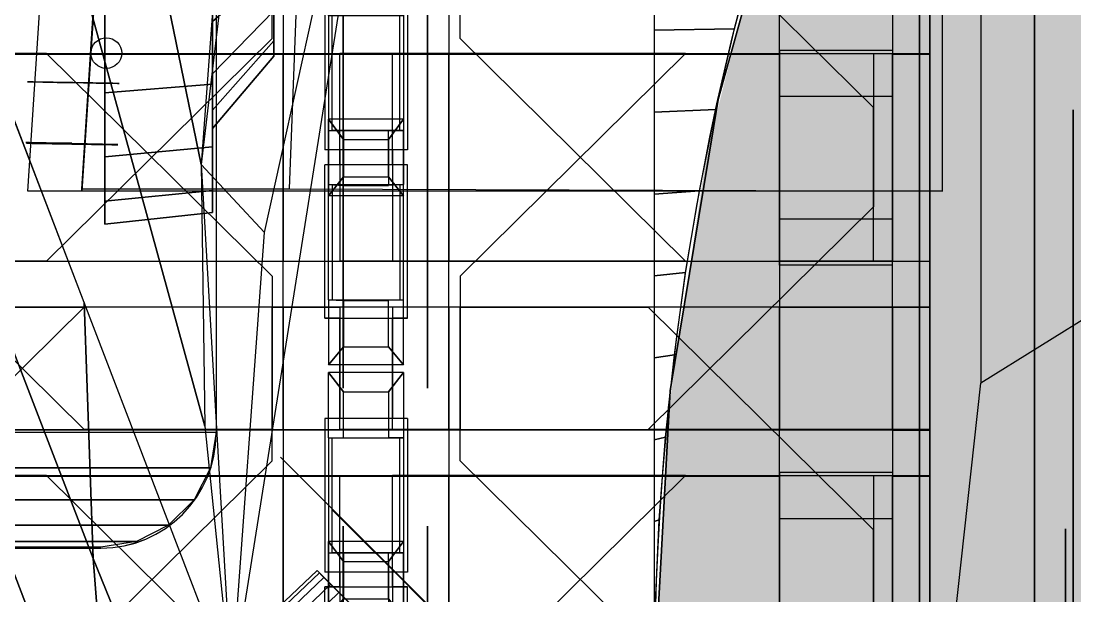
# Model space of a CAD drawing. Extents: x -54 to 215, y -235 to 116.
# Drawn here: x 87.57 to 101.28, y -83.48 to -75.99 of the extents above; entities that cross this region are included whole.
import ezdxf

# ---------------------------------------------------------------- set-up
doc = ezdxf.new("R2010")
doc.units = 0
doc.layers.get('0').update_dxf_attribs({"linetype": 'CONTINUOUS'})
for name, color, linetype in [('A', 7, 'CONTINUOUS'), ('AAAA', 7, 'CONTINUOUS'), ('H', 7, 'CONTINUOUS')]:
    doc.layers.add(name, color=color, linetype=linetype)

# ---------------------------------------------------------------- blocks, each defined once
blk = doc.blocks.new('M-1-01')
at = {"color": 0, "const_width": 5.5}
blk.add_lwpolyline([(-63.383, -98.64, 1), (2.117, -98.64, 1)], format="xyb", close=True, dxfattribs=at)
at = {"color": 0}
blk.add_arc((-30.633, -98.64, 6), 35.5, 0, 180, dxfattribs=at)
at = {"color": 0, "invisible_edges": 15}
for points in [[(-80.633, -98.64, 5.5), (-66.133, -98.64, 5.5), (-66.133, -62.94, 5.5), (-80.633, -62.94, 5.5)], [(-71.833, -65.94, 6), (-79.433, -65.94, 6), (-79.433, -95.34, 6), (-71.833, -95.34, 6)]]:
    blk.add_3dface(points, dxfattribs=at)
at = {"layer": 'A', "color": 0}
for p, q in [((-71.833, -65.94, 5.5), (-71.833, -95.34, 5.5)), ((-77.933, -96.84, 5.5), (-73.333, -96.84, 5.5))]:
    blk.add_line(p, q, dxfattribs=at)
for centre in [(-73.333, -95.34, 6), (-73.333, -95.34, 5.5)]:
    blk.add_arc(centre, 1.5, 270, 0, dxfattribs=at)
mesh = blk.add_polymesh((2, 30), dxfattribs=at)
for k, corner in enumerate([(4.867, -98.64), (4.659, -94.802), (4.037, -91.009), (3.008, -87.305), (1.586, -83.734), (-0.215, -80.338), (-2.372, -77.156), (-4.86, -74.227), (-7.651, -71.583), (-10.711, -69.257), (-14.005, -67.275), (-17.493, -65.661), (-21.136, -64.434), (-24.89, -63.608), (-28.711, -63.192), (-32.555, -63.192), (-36.376, -63.608), (-40.13, -64.434), (-43.773, -65.661), (-47.262, -67.275), (-50.555, -69.257), (-53.615, -71.583), (-56.406, -74.227), (-58.895, -77.156), (-61.052, -80.338), (-62.852, -83.734), (-64.275, -87.305), (-65.303, -91.009), (-65.925, -94.802), (-66.133, -98.64), (4.867, -98.64), (4.659, -94.802), (4.037, -91.009), (3.008, -87.305), (1.586, -83.734), (-0.215, -80.338), (-2.372, -77.156), (-4.86, -74.227), (-7.651, -71.583), (-10.711, -69.257), (-14.005, -67.275), (-17.493, -65.661), (-21.136, -64.434), (-24.89, -63.608), (-28.711, -63.192), (-32.555, -63.192), (-36.376, -63.608), (-40.13, -64.434), (-43.773, -65.661), (-47.262, -67.275), (-50.555, -69.257), (-53.615, -71.583), (-56.406, -74.227), (-58.895, -77.156), (-61.052, -80.338), (-62.852, -83.734), (-64.275, -87.305), (-65.303, -91.009), (-65.925, -94.802), (-66.133, -98.64)]):
    mesh.set_mesh_vertex(divmod(k, 30), corner)
mesh = blk.add_polymesh((2, 17), dxfattribs=at)
for k, corner in enumerate([(-66.133, -81.572), (-66.133, -82.639), (-66.133, -83.706), (-66.133, -84.773), (-66.133, -85.839), (-66.133, -86.906), (-66.133, -87.973), (-66.133, -89.04), (-66.133, -90.106), (-66.133, -91.173), (-66.133, -92.24), (-66.133, -93.306), (-66.133, -94.373), (-66.133, -95.44), (-66.133, -96.507), (-66.133, -97.573), (-66.133, -98.64), (-62.013, -82.04), (-62.503, -83.002), (-62.964, -83.978), (-63.395, -84.968), (-63.795, -85.97), (-64.165, -86.985), (-64.504, -88.01), (-64.812, -89.045), (-65.088, -90.088), (-65.332, -91.14), (-65.544, -92.198), (-65.724, -93.263), (-65.871, -94.332), (-65.986, -95.406), (-66.068, -96.482), (-66.117, -97.561), (-66.133, -98.64)]):
    mesh.set_mesh_vertex(divmod(k, 17), corner)
mesh = blk.add_polymesh((2, 6), dxfattribs=at)
for k, corner in enumerate([(-71.833, -95.34), (-71.907, -95.804), (-72.12, -96.222), (-72.452, -96.554), (-72.87, -96.767), (-73.333, -96.84), (-79.433, -95.34), (-79.36, -95.804), (-79.147, -96.222), (-78.815, -96.554), (-78.397, -96.767), (-77.933, -96.84)]):
    mesh.set_mesh_vertex(divmod(k, 6), corner)
blk = doc.blocks.new('M-1-075')
at = {"color": 0, "invisible_edges": 15}
for points in [[(9.699, 16.512, -5.407), (7.301, 14.114, -6.207), (11.91, 18.723, -6.207), (11.91, 18.723, -5.407)], [(10.194, 16.017, -5.407), (7.796, 13.62, -6.207), (12.405, 18.228, -6.207), (12.405, 18.228, -5.407)], [(9.699, 16.512, -5.407), (11.238, 18.051, -0.507), (11.238, 18.051, 0.293), (10.672, 17.486, 0.293)], [(11.238, 18.051, 1.493), (10.672, 17.486, 1.493), (10.672, 17.486, 0.293), (11.238, 18.051, 0.293)], [(10.194, 16.017, -5.407), (11.733, 17.556, -0.507), (11.733, 17.556, 0.293), (11.167, 16.991, 0.293)], [(11.733, 17.556, 1.493), (11.167, 16.991, 1.493), (11.167, 16.991, 0.293), (11.733, 17.556, 0.293)], [(6.076, 12.889, 0.293), (10.672, 17.486, 0.293), (9.699, 16.512, -5.407), (7.05, 13.863, -5.407)], [(6.571, 12.394, 0.293), (11.167, 16.991, 0.293), (10.194, 16.017, -5.407), (7.545, 13.368, -5.407)]]:
    blk.add_3dface(points, dxfattribs=at)
at = {"layer": 'AAAA', "color": 0, "extrusion": (-0.707107, 0.707107, 5.05238e-16)}
for p, q in [((7.301, 14.114, -6.207), (11.91, 18.723, -6.207)), ((11.91, 18.723, -5.407), (9.699, 16.512, -5.407)), ((11.238, 18.051, -0.507), (9.699, 16.512, -5.407)), ((10.672, 17.486, 1.493), (11.238, 18.051, 1.493)), ((11.238, 18.051, 1.493), (11.238, 18.051, -0.507)), ((10.672, 17.486, 0.293), (6.076, 12.889, 0.293)), ((10.672, 17.486, 0.293), (10.672, 17.486, 1.493))]:
    blk.add_line(p, q, dxfattribs=at)
at = {"layer": 'AAAA', "color": 0}
mesh = blk.add_polymesh((2, 43), dxfattribs=at)
for k, corner in enumerate([(8.797, 14.621), (8.797, 14.621), (8.797, 14.621), (8.797, 14.621), (8.525, 14.348), (8.229, 14.052), (7.933, 13.757), (7.638, 13.461), (7.356, 13.179), (7.132, 12.955), (7.004, 12.827), (6.994, 12.817), (7.104, 12.928), (7.315, 13.139), (7.115, 12.938), (6.821, 12.645), (6.56, 12.383), (6.376, 12.199), (6.3, 12.123), (6.346, 12.169), (6.505, 12.328), (6.751, 12.574), (7.041, 12.864), (7.336, 13.16), (7.632, 13.455), (7.928, 13.751), (8.223, 14.047), (8.519, 14.342), (8.815, 14.638), (9.11, 14.934), (9.406, 15.229), (9.702, 15.525), (9.997, 15.821), (10.293, 16.116), (10.589, 16.412), (10.883, 16.707), (11.151, 16.974), (11.346, 17.17), (11.436, 17.259), (11.405, 17.228), (11.257, 17.081), (11.02, 16.843), (10.733, 16.556), (13.714, 8.93), (13.714, 8.93), (13.714, 8.93), (13.714, 8.93), (13.386, 8.603), (13.032, 8.248), (12.677, 7.894), (12.322, 7.539), (11.984, 7.201), (11.715, 6.932), (11.561, 6.778), (11.55, 6.766), (11.682, 6.899), (11.935, 7.152), (11.695, 6.911), (11.342, 6.559), (11.029, 6.246), (10.808, 6.024), (10.717, 5.933), (10.771, 5.988), (10.963, 6.18), (11.258, 6.475), (11.606, 6.823), (11.961, 7.177), (12.315, 7.532), (12.67, 7.887), (13.025, 8.242), (13.38, 8.596), (13.735, 8.951), (14.089, 9.306), (14.444, 9.661), (14.799, 10.016), (15.154, 10.37), (15.508, 10.725), (15.863, 11.08), (16.217, 11.433), (16.538, 11.754), (16.772, 11.989), (16.88, 12.097), (16.842, 12.059), (16.666, 11.882), (16.38, 11.597), (16.036, 11.253)]):
    mesh.set_mesh_vertex(divmod(k, 43), corner)
blk = doc.blocks.new('M-1-076')
at = {"layer": 'A', "color": 0, "extrusion": (0, -1, -1.83664e-16)}
for p, q in [((84.703, 14.605, -4.353), (84.103, 14.605, -4.353)), ((84.703, 14.605, -3.153), (84.103, 14.605, -3.153)), ((84.103, 14.605, -3.153), (84.103, 14.605, -4.353))]:
    blk.add_line(p, q, dxfattribs=at)
blk.add_arc((84.703, -3.753, -14.605), 0.6, 270, 90, dxfattribs=at)
at = {"layer": 'A', "color": 0}
mesh = blk.add_polymesh((2, 13), dxfattribs=at)
for k, corner in enumerate([(84.703, 15.405), (84.547, 15.405), (84.403, 15.405), (84.278, 15.405), (84.183, 15.405), (84.123, 15.405), (84.103, 15.405), (84.123, 15.405), (84.183, 15.405), (84.278, 15.405), (84.403, 15.405), (84.547, 15.405), (84.703, 15.405), (84.103, 15.405), (84.103, 15.405), (84.103, 15.405), (84.103, 15.405), (84.103, 15.405), (84.103, 15.405), (84.103, 15.405), (84.103, 15.405), (84.103, 15.405), (84.103, 15.405), (84.103, 15.405), (84.103, 15.405), (84.103, 15.405)]):
    mesh.set_mesh_vertex(divmod(k, 13), corner)
mesh = blk.add_polymesh((2, 10), dxfattribs=at)
for k, corner in enumerate([(84.703, 15.405), (84.566, 15.405), (84.446, 15.405), (84.356, 15.405), (84.309, 15.405), (84.309, 15.405), (84.356, 15.405), (84.446, 15.405), (84.566, 15.405), (84.703, 15.405), (84.703, 15.405), (84.498, 15.405), (84.317, 15.405), (84.183, 15.405), (84.112, 15.405), (84.112, 15.405), (84.183, 15.405), (84.317, 15.405), (84.498, 15.405), (84.703, 15.405)]):
    mesh.set_mesh_vertex(divmod(k, 10), corner)
mesh = blk.add_polymesh((2, 10), dxfattribs=at)
for k, corner in enumerate([(84.703, 15.405), (84.84, 15.405), (84.96, 15.405), (85.049, 15.405), (85.097, 15.405), (85.097, 15.405), (85.049, 15.405), (84.96, 15.405), (84.84, 15.405), (84.703, 15.405), (84.703, 15.405), (84.908, 15.405), (85.088, 15.405), (85.222, 15.405), (85.294, 15.405), (85.294, 15.405), (85.222, 15.405), (85.088, 15.405), (84.908, 15.405), (84.703, 15.405)]):
    mesh.set_mesh_vertex(divmod(k, 10), corner)
mesh = blk.add_polymesh((2, 13), dxfattribs=at)
for k, corner in enumerate([(84.703, 14.605), (84.547, 14.605), (84.403, 14.605), (84.278, 14.605), (84.183, 14.605), (84.123, 14.605), (84.103, 14.605), (84.123, 14.605), (84.183, 14.605), (84.278, 14.605), (84.403, 14.605), (84.547, 14.605), (84.703, 14.605), (84.103, 14.605), (84.103, 14.605), (84.103, 14.605), (84.103, 14.605), (84.103, 14.605), (84.103, 14.605), (84.103, 14.605), (84.103, 14.605), (84.103, 14.605), (84.103, 14.605), (84.103, 14.605), (84.103, 14.605), (84.103, 14.605)]):
    mesh.set_mesh_vertex(divmod(k, 13), corner)
mesh = blk.add_polymesh((2, 10), dxfattribs=at)
for k, corner in enumerate([(84.703, 14.605), (84.566, 14.605), (84.446, 14.605), (84.356, 14.605), (84.309, 14.605), (84.309, 14.605), (84.356, 14.605), (84.446, 14.605), (84.566, 14.605), (84.703, 14.605), (84.703, 14.605), (84.498, 14.605), (84.317, 14.605), (84.183, 14.605), (84.112, 14.605), (84.112, 14.605), (84.183, 14.605), (84.317, 14.605), (84.498, 14.605), (84.703, 14.605)]):
    mesh.set_mesh_vertex(divmod(k, 10), corner)
mesh = blk.add_polymesh((2, 10), dxfattribs=at)
for k, corner in enumerate([(84.703, 14.605), (84.84, 14.605), (84.96, 14.605), (85.049, 14.605), (85.097, 14.605), (85.097, 14.605), (85.049, 14.605), (84.96, 14.605), (84.84, 14.605), (84.703, 14.605), (84.703, 14.605), (84.908, 14.605), (85.088, 14.605), (85.222, 14.605), (85.294, 14.605), (85.294, 14.605), (85.222, 14.605), (85.088, 14.605), (84.908, 14.605), (84.703, 14.605)]):
    mesh.set_mesh_vertex(divmod(k, 10), corner)
blk = doc.blocks.new('M-1-07')
at = {"color": 0}
for p in [(-24, 8.524, 25.658), (-34.25, -23.5, 18)]:
    blk.add_line(p, (-31.25, 4, 23.5), dxfattribs=at)
at = {"color": 0, "invisible_edges": 15}
for points in [[(-24, 66, 24), (-24, 8.524, 25.658), (-31.25, 4, 23.5), (-31.25, 67.5, 23.5)], [(-34.25, -23.5, 18), (-9, 2.027, 25.845), (-24, 8.524, 25.658), (-31.25, 4, 23.5)], [(-9, -45.5, 19), (-9, 2.027, 25.845), (-34.25, -23.5, 18)]]:
    blk.add_3dface(points, dxfattribs=at)
at = {"layer": 'A', "color": 0}
for p, q in [((-31.25, 67.5, 23.5), (-31.25, 4, 23.5)), ((-43.65, 6.5, 24.5), (-41.95, 32.5, 24.5)), ((-42.95, 6.5, 9.701), (-41.25, 32.5, 11.201)), ((-41.25, 32.5, 23.8), (-42.95, 6.5, 23.8)), ((-39.25, 32.5, 11.201), (-40.25, 6.5, 9.701)), ((-31.75, 6.5, 24.5), (-31.75, 32.5, 24.5)), ((-31.75, 6.5, 24.5), (-43.65, 6.5, 24.5)), ((-42.95, 6.5, 9.701), (-40.25, 6.5, 9.701)), ((-42.95, 6.5, 23.8), (-42.95, 6.5, 9.701)), ((-40.25, 6.5, 9.701), (-31.75, 6.5, 23.8))]:
    blk.add_line(p, q, dxfattribs=at)
at = {"layer": 'A', "color": 0, "extrusion": (-0.997869, 0.065245, -6.05928e-15)}
for p, q in [((-42.885, 7.498, 22.414), (-42.95, 6.5, 22.356)), ((-42.95, 6.5, 17.227), (-42.885, 7.498, 17.284)), ((-42.95, 6.5, 10.8), (-42.885, 7.498, 10.858)), ((-42.885, 7.498, 15.987), (-42.95, 6.5, 15.93)), ((-42.885, 7.498, 9.759), (-42.95, 6.5, 9.701)), ((-42.95, 6.5, 8.8), (-42.885, 7.498, 8.858)), ((-42.885, 7.498, 17.284), (-42.885, 7.498, 22.414)), ((-42.885, 7.498, 10.858), (-42.885, 7.498, 15.987)), ((-42.885, 7.498, 8.858), (-42.885, 7.498, 9.759))]:
    blk.add_line(p, q, dxfattribs=at)
at = {"layer": 'A', "color": 0, "extrusion": (-0.997869, 0.065245, -1.76606e-19)}
for p, q in [((-42.95, 6.5, 22.356), (-42.95, 6.5, 17.227)), ((-42.95, 6.5, 15.93), (-42.95, 6.5, 10.8)), ((-42.95, 6.5, 9.701), (-42.95, 6.5, 8.8))]:
    blk.add_line(p, q, dxfattribs=at)
at = {"layer": 'A', "color": 0}
blk.add_circle((-42.63, 8.3, 24.5), 0.2, dxfattribs=at)
at = {"layer": 'A', "color": 0, "invisible_edges": 15}
for points in [[(-31.25, 4, 23.5), (-46.75, 15, 1), (-40.25, 67, 8), (-31.25, 67.5, 23.5)], [(-31.75, 6.5, 24.5), (-31.75, 32.5, 24.5), (-41.95, 32.5, 24.5), (-43.65, 6.5, 24.5)], [(-42.95, 6.5, 9.701), (-41.25, 32.5, 11.201), (-41.25, 32.5, 23.8), (-42.95, 6.5, 23.8)], [(-40.25, 6.5, 9.701), (-39.25, 32.5, 11.201), (-41.25, 32.5, 11.201), (-42.95, 6.5, 9.701)], [(-34.25, -23.5, 18), (-45.25, -27, 2), (-46.75, 15, 1), (-31.25, 4, 23.5)], [(-43.583, 7.544, 22.414), (-43.583, 7.544, 17.284), (-43.649, 6.546, 17.227), (-43.649, 6.546, 22.356)], [(-43.583, 7.544, 15.987), (-43.583, 7.544, 10.858), (-43.649, 6.546, 10.8), (-43.649, 6.546, 15.93)], [(-43.583, 7.544, 9.759), (-43.583, 7.544, 8.858), (-43.649, 6.546, 8.8), (-43.649, 6.546, 9.701)], [(-31.75, 6.5, 23.8), (-42.95, 6.5, 23.8), (-42.95, 6.5, 9.701), (-40.25, 6.5, 9.701)]]:
    blk.add_3dface(points, dxfattribs=at)
at = {"layer": 'A', "color": 0, "xscale": -1, "rotation": 359}
blk.add_blockref('M-1-076', (41.357, -8.995, 10.322), dxfattribs=at)
at = {"layer": 'A', "color": 0, "xscale": -1}
blk.add_blockref('M-1-075', (-28.452, -15.709, 19.745), dxfattribs=at)
at = {"layer": 'A', "color": 0}
mesh = blk.add_polymesh((13, 3), dxfattribs=at)
for k, corner in enumerate([(-25.5, 65.5), (-26, 50.892), (-26.5, 36.285), (-31.073, 66.067), (-30.082, 50.064), (-29.09, 34.062), (-36.646, 66.634), (-34.061, 49.128), (-31.476, 31.622), (-40.496, 65.036), (-37.067, 47.009), (-33.639, 28.983), (-41.19, 59.476), (-38.377, 42.821), (-35.563, 26.166), (-41.885, 53.917), (-39.559, 38.554), (-37.232, 23.192), (-42.58, 48.357), (-40.608, 34.221), (-38.635, 20.084), (-43.275, 42.798), (-41.518, 29.832), (-39.76, 16.866), (-43.97, 37.238), (-42.285, 25.4), (-40.599, 13.562), (-44.665, 31.679), (-42.906, 20.938), (-41.146, 10.198), (-45.36, 26.119), (-43.378, 16.459), (-41.396, 6.799), (-46.055, 20.56), (-43.701, 11.975), (-41.347, 3.391), (-46.75, 15), (-43.875, 7.5), (-41, 0)]):
    mesh.set_mesh_vertex(divmod(k, 3), corner)
mesh = blk.add_polymesh((2, 11), dxfattribs=at)
for k, corner in enumerate([(41, 0), (38.993, 12.67), (33.17, 24.099), (24.099, 33.17), (12.67, 38.993), (0, 41), (-12.67, 38.993), (-24.099, 33.17), (-33.17, 24.099), (-38.993, 12.67), (-41, 0), (30, 0), (28.532, 9.271), (24.271, 17.634), (17.634, 24.271), (9.271, 28.532), (0, 30), (-9.271, 28.532), (-17.634, 24.271), (-24.271, 17.634), (-28.532, 9.271), (-30, 0)]):
    mesh.set_mesh_vertex(divmod(k, 11), corner)
mesh = blk.add_polymesh((2, 7), dxfattribs=at)
for k, corner in enumerate([(-26.5, 36.285), (-31.476, 31.622), (-35.563, 26.166), (-38.635, 20.084), (-40.599, 13.562), (-41.396, 6.799), (-41, 0), (-26.5, 31.285), (-30.733, 27.138), (-34.325, 22.424), (-37.199, 17.241), (-39.296, 11.698), (-40.572, 5.911), (-41, 0)]):
    mesh.set_mesh_vertex(divmod(k, 7), corner)
mesh = blk.add_polymesh((13, 4), dxfattribs=at)
for k, corner in enumerate([(-41, 0), (-42.917, 5), (-44.833, 10), (-46.75, 15), (-40.887, -3.047), (-42.801, 1.665), (-44.682, 6.554), (-46.625, 11.5), (-40.547, -6.077), (-42.52, -1.958), (-44.419, 3.002), (-46.5, 8), (-39.983, -9.074), (-42.074, -5.796), (-44.056, -0.632), (-46.375, 4.5), (-39.198, -12.02), (-41.465, -9.777), (-43.605, -4.319), (-46.25, 1), (-38.197, -14.9), (-40.695, -13.83), (-43.076, -8.033), (-46.125, -2.5), (-36.984, -17.698), (-39.77, -17.882), (-42.483, -11.748), (-46, -6), (-35.566, -20.397), (-38.694, -21.861), (-41.836, -15.438), (-45.875, -9.5), (-33.952, -22.984), (-37.471, -25.696), (-41.148, -19.076), (-45.75, -13), (-32.15, -25.444), (-36.108, -29.317), (-40.433, -22.637), (-45.625, -16.5), (-30.17, -27.763), (-34.613, -32.653), (-39.704, -26.095), (-45.5, -20), (-28.023, -29.928), (-32.993, -35.636), (-38.972, -29.423), (-45.375, -23.5), (-25.722, -31.928), (-31.257, -38.195), (-38.253, -32.597), (-45.25, -27)]):
    mesh.set_mesh_vertex(divmod(k, 4), corner)
blk = doc.blocks.new('M-1-052')
at = {"color": 0, "extrusion": (-1, 0, -1.60787e-16)}
for p, q in [((0, 14.6, 1.9), (0, 1.625, 1.9)), ((0, 14.6, -1.9), (0, 1.625, -1.9)), ((0, 7.6, 1), (0, 12.984, 1)), ((0, 7.6, -1), (0, 12.984, -1)), ((0, 7.4, -0.8), (0, 7.4, 0.8))]:
    blk.add_line(p, q, dxfattribs=at)
at = {"color": 0, "extrusion": (-1, 0, -1.60787e-16), "const_width": 1.3}
blk.add_lwpolyline([(-1.85, 0, 1), (1.85, 0, 1)], format="xyb", close=True, dxfattribs=at)
at = {"color": 0, "extrusion": (-1, 0, -1.60787e-16)}
blk.add_circle((0, 0, 1.5), 2.5, dxfattribs=at)
for centre, radius, start, end in [((-7.6, -0.8), 0.2, 270, 360), ((-7.6, 0.8), 0.2, 0, 90), ((0, 0), 2.5, 229.4642, 130.5358)]:
    blk.add_arc(centre, radius, start, end, dxfattribs=at)
at = {"layer": 'A', "color": 0}
mesh = blk.add_polymesh((2, 4), dxfattribs=at)
for k, corner in enumerate([(-1.5, 12.984), (-1.5, 13.409), (-1.5, 13.968), (-1.5, 14.6), (-1.5, 7.6), (-1.5, 7.6), (-1.5, 7.6), (-1.5, 7.6)]):
    mesh.set_mesh_vertex(divmod(k, 4), corner)
mesh = blk.add_polymesh((2, 4), dxfattribs=at)
for k, corner in enumerate([(-1.5, 12.984), (-1.5, 13.409), (-1.5, 13.968), (-1.5, 14.6), (-1.5, 7.6), (-1.5, 7.6), (-1.5, 7.6), (-1.5, 7.6)]):
    mesh.set_mesh_vertex(divmod(k, 4), corner)
mesh = blk.add_polymesh((2, 4), dxfattribs=at)
for k, corner in enumerate([(0, 12.984), (0, 13.409), (0, 13.968), (0, 14.6), (0, 7.6), (0, 7.6), (0, 7.6), (0, 7.6)]):
    mesh.set_mesh_vertex(divmod(k, 4), corner)
mesh = blk.add_polymesh((2, 4), dxfattribs=at)
for k, corner in enumerate([(0, 12.984), (0, 13.409), (0, 13.968), (0, 14.6), (0, 7.6), (0, 7.6), (0, 7.6), (0, 7.6)]):
    mesh.set_mesh_vertex(divmod(k, 4), corner)
mesh = blk.add_polymesh((2, 19), dxfattribs=at)
for k, corner in enumerate([(-1.5, 7.6), (-1.5, 7.6), (-1.5, 7.6), (-1.5, 7.6), (-1.5, 7.6), (-1.5, 7.422), (-1.5, 7.4), (-1.5, 7.4), (-1.5, 7.4), (-1.5, 7.4), (-1.5, 7.4), (-1.5, 7.4), (-1.5, 7.4), (-1.5, 7.422), (-1.5, 7.6), (-1.5, 7.6), (-1.5, 7.6), (-1.5, 7.6), (-1.5, 7.6), (-1.5, 1.625), (-1.5, 1.799), (-1.5, 1.957), (-1.5, 2.097), (-1.5, 2.218), (-1.5, 2.318), (-1.5, 2.397), (-1.5, 2.454), (-1.5, 2.489), (-1.5, 2.5), (-1.5, 2.489), (-1.5, 2.454), (-1.5, 2.397), (-1.5, 2.318), (-1.5, 2.218), (-1.5, 2.097), (-1.5, 1.957), (-1.5, 1.799), (-1.5, 1.625)]):
    mesh.set_mesh_vertex(divmod(k, 19), corner)
mesh = blk.add_polymesh((2, 19), dxfattribs=at)
for k, corner in enumerate([(0, 7.6), (0, 7.6), (0, 7.6), (0, 7.6), (0, 7.6), (0, 7.422), (0, 7.4), (0, 7.4), (0, 7.4), (0, 7.4), (0, 7.4), (0, 7.4), (0, 7.4), (0, 7.422), (0, 7.6), (0, 7.6), (0, 7.6), (0, 7.6), (0, 7.6), (0, 1.625), (0, 1.799), (0, 1.957), (0, 2.097), (0, 2.218), (0, 2.318), (0, 2.397), (0, 2.454), (0, 2.489), (0, 2.5), (0, 2.489), (0, 2.454), (0, 2.397), (0, 2.318), (0, 2.218), (0, 2.097), (0, 1.957), (0, 1.799), (0, 1.625)]):
    mesh.set_mesh_vertex(divmod(k, 19), corner)
blk = doc.blocks.new('M-1-021')
at = {"color": 0}
for points in [[(-7.75, 0, 1), (7.75, 0, 1)], [(-6.75, 0, 1), (6.75, 0, 1)]]:
    blk.add_lwpolyline(points, format="xyb", close=True, dxfattribs=at)
for points, const_width in [([(-6.125, 0, 1), (6.125, 0, 1)], 1.25), ([(-3.388, 0, 1), (3.388, 0, 1)], 3.725)]:
    blk.add_lwpolyline(points, format="xyb", close=True, dxfattribs=dict(at, const_width=const_width))
at = {"layer": 'A', "color": 0}
for points, const_width in [([(-8.325, 0, 1), (8.325, 0, 1)], 1.15), ([(-8.325, 0, 1), (8.325, 0, 1)], 1.15), ([(-5.875, 0, 1), (5.875, 0, 1)], 3.75), ([(-7.25, 0, 1), (7.25, 0, 1)], 1)]:
    blk.add_lwpolyline(points, format="xyb", close=True, dxfattribs=dict(at, const_width=const_width))
for points in [[(-8.9, 0, 1), (8.9, 0, 1)], [(-7.75, 0, 1), (7.75, 0, 1)]]:
    blk.add_lwpolyline(points, format="xyb", close=True, dxfattribs=at)
mesh = blk.add_polymesh((2, 30), dxfattribs=dict(at, n_close=True))
for k, corner in enumerate([(5.25, 0), (5.135, 1.092), (4.796, 2.135), (4.247, 3.086), (3.513, 3.902), (2.625, 4.547), (1.622, 4.993), (0.549, 5.221), (-0.549, 5.221), (-1.622, 4.993), (-2.625, 4.547), (-3.513, 3.902), (-4.247, 3.086), (-4.796, 2.135), (-5.135, 1.092), (-5.25, 0), (-5.135, -1.092), (-4.796, -2.135), (-4.247, -3.086), (-3.513, -3.902), (-2.625, -4.547), (-1.622, -4.993), (-0.549, -5.221), (0.549, -5.221), (1.622, -4.993), (2.625, -4.547), (3.513, -3.902), (4.247, -3.086), (4.796, -2.135), (5.135, -1.092), (5.5, 0), (5.38, 1.144), (5.025, 2.237), (4.45, 3.233), (3.68, 4.087), (2.75, 4.763), (1.7, 5.231), (0.575, 5.47), (-0.575, 5.47), (-1.7, 5.231), (-2.75, 4.763), (-3.68, 4.087), (-4.45, 3.233), (-5.025, 2.237), (-5.38, 1.144), (-5.5, 0), (-5.38, -1.144), (-5.025, -2.237), (-4.45, -3.233), (-3.68, -4.087), (-2.75, -4.763), (-1.7, -5.231), (-0.575, -5.47), (0.575, -5.47), (1.7, -5.231), (2.75, -4.763), (3.68, -4.087), (4.45, -3.233), (5.025, -2.237), (5.38, -1.144)]):
    mesh.set_mesh_vertex(divmod(k, 30), corner)
blk = doc.blocks.new('M-1-02')
at = {"color": 0, "extrusion": (1, 1.83664e-16, -1.83664e-16)}
for points in [[(0, 8.15, 1), (0, -9.65, 1)], [(0, 7, 1), (0, -8.5, 1)], [(0, 4.85, 1), (0, -6.35, 1)]]:
    blk.add_lwpolyline(points, format="xyb", close=True, dxfattribs=at)
for points, const_width in [([(0, 7.575, 1), (0, -9.075, 1)], 1.15), ([(0, 5.925, 1), (0, -7.425, 1)], 2.15), ([(0, 4.025, 1), (0, -5.525, 1)], 1.65)]:
    blk.add_lwpolyline(points, format="xyb", close=True, dxfattribs=dict(at, const_width=const_width))
at = {"layer": 'A', "color": 0, "extrusion": (1, 1.83664e-16, -1.83664e-16)}
for points, const_width in [([(0, 7.575, 1), (0, -9.075, 1)], 1.15), ([(0, 6.525, 1), (0, -8.025, 1)], 0.95), ([(0, 5.35, 1), (0, -6.85, 1)], 1.1), ([(0, 3.05, 1), (0, -4.55, 1)], 1.6)]:
    blk.add_lwpolyline(points, format="xyb", close=True, dxfattribs=dict(at, const_width=const_width))
for points in [[(0, 7, 1), (0, -8.5, 1)], [(0, 6.05, 1), (0, -7.55, 1)]]:
    blk.add_lwpolyline(points, format="xyb", close=True, dxfattribs=at)
for centre in [(-4.303, 3.553, 1.7), (-4.303, -5.053, 1.7), (-6.085, -0.75, 1.7)]:
    blk.add_circle(centre, 0.125, dxfattribs=at)
at = {"color": 0, "extrusion": (-1, 6.92805e-17, 5.50992e-16), "rotation": 270}
blk.add_blockref('M-1-021', (0, -0.75, 1.1), dxfattribs=at)
at = {"layer": 'A', "color": 0}
mesh = blk.add_polymesh((2, 30), dxfattribs=dict(at, n_close=True))
for k, corner in enumerate([(3.1, 0), (3.1, 1.414), (3.1, 2.766), (3.1, 3.997), (3.1, 5.053), (3.1, 5.889), (3.1, 6.467), (3.1, 6.763), (3.1, 6.763), (3.1, 6.467), (3.1, 5.889), (3.1, 5.053), (3.1, 3.997), (3.1, 2.766), (3.1, 1.414), (3.1, 0), (3.1, -1.414), (3.1, -2.766), (3.1, -3.997), (3.1, -5.053), (3.1, -5.889), (3.1, -6.467), (3.1, -6.763), (3.1, -6.763), (3.1, -6.467), (3.1, -5.889), (3.1, -5.053), (3.1, -3.997), (3.1, -2.766), (3.1, -1.414), (1.7, 0), (1.7, 1.383), (1.7, 2.705), (1.7, 3.909), (1.7, 4.942), (1.7, 5.759), (1.7, 6.325), (1.7, 6.614), (1.7, 6.614), (1.7, 6.325), (1.7, 5.759), (1.7, 4.942), (1.7, 3.909), (1.7, 2.705), (1.7, 1.383), (1.7, 0), (1.7, -1.383), (1.7, -2.705), (1.7, -3.909), (1.7, -4.942), (1.7, -5.759), (1.7, -6.325), (1.7, -6.614), (1.7, -6.614), (1.7, -6.325), (1.7, -5.759), (1.7, -4.942), (1.7, -3.909), (1.7, -2.705), (1.7, -1.383)]):
    mesh.set_mesh_vertex(divmod(k, 30), corner)
mesh = blk.add_polymesh((2, 30), dxfattribs=dict(at, n_close=True))
for k, corner in enumerate([(1.7, 0), (1.7, 1.154), (1.7, 2.257), (1.7, 3.262), (1.7, 4.124), (1.7, 4.806), (1.7, 5.278), (1.7, 5.52), (1.7, 5.52), (1.7, 5.278), (1.7, 4.806), (1.7, 4.124), (1.7, 3.262), (1.7, 2.257), (1.7, 1.154), (1.7, 0), (1.7, -1.154), (1.7, -2.257), (1.7, -3.262), (1.7, -4.124), (1.7, -4.806), (1.7, -5.278), (1.7, -5.52), (1.7, -5.52), (1.7, -5.278), (1.7, -4.806), (1.7, -4.124), (1.7, -3.262), (1.7, -2.257), (1.7, -1.154), (0.9, 0), (0.9, 0.956), (0.9, 1.871), (0.9, 2.704), (0.9, 3.418), (0.9, 3.984), (0.9, 4.375), (0.9, 4.575), (0.9, 4.575), (0.9, 4.375), (0.9, 3.984), (0.9, 3.418), (0.9, 2.704), (0.9, 1.871), (0.9, 0.956), (0.9, 0), (0.9, -0.956), (0.9, -1.871), (0.9, -2.704), (0.9, -3.418), (0.9, -3.984), (0.9, -4.375), (0.9, -4.575), (0.9, -4.575), (0.9, -4.375), (0.9, -3.984), (0.9, -3.418), (0.9, -2.704), (0.9, -1.871), (0.9, -0.956)]):
    mesh.set_mesh_vertex(divmod(k, 30), corner)
blk = doc.blocks.new('M-1-06')
at = {"color": 0}
for p, q in [((-7.98, 7.464), (-4.23, 7.464)), ((-7.48, 7.464, 1.4), (-7.98, 7.464, 1.4)), ((-7.98, 2.564, 1.4), (-7.98, 7.464, 1.4)), ((-7.98, 7.464, 1.4), (-7.98, 7.464)), ((-7.98, 2.564), (-7.98, 7.464)), ((-7.48, 7.464, 0.7), (-7.48, 2.564, 0.7)), ((-5.98, 7.464, 0.7), (-7.48, 7.464, 0.7)), ((-7.23, 4.564), (-4.23, 7.464)), ((-5.98, 2.564, 0.7), (-5.98, 7.464, 0.7)), ((-5.98, 7.464, 1.4), (5.02, 7.464, 1.4)), ((-1.73, 7.464), (-4.23, 7.464)), ((-1.73, 5.464), (-1.73, 7.464)), ((-1.73, 7.464), (-0.83, 7.464)), ((-1.58, 7.464, 1.4), (-1.58, 2.564, 1.4)), ((-0.83, 7.464), (-0.83, 6.014)), ((-0.83, 7.464, 0.2), (-0.13, 7.464, 0.2)), ((-0.13, 7.464), (-0.13, 6.014)), ((0.77, 7.464), (-0.13, 7.464)), ((0.62, 7.464, 1.4), (0.62, 2.564, 1.4)), ((0.77, 5.464), (0.77, 7.464)), ((0.77, 7.464), (3.27, 7.464)), ((6.27, 4.564), (3.27, 7.464)), ((7.02, 7.464), (3.27, 7.464)), ((-0.98, 6.614, 1.4), (-0.78, 6.364, 3.4)), ((-0.98, 6.614, 1.4), (0.02, 6.614, 1.4)), ((-0.98, 6.614, 1.4), (-0.98, 5.764, 1.4)), ((0.02, 6.614, 1.4), (-0.18, 6.364, 3.4)), ((0.02, 5.764, 1.4), (0.02, 6.614, 1.4)), ((-0.78, 6.364, 3.4), (-0.78, 5.764, 3.4)), ((-0.18, 6.364, 3.4), (-0.78, 6.364, 3.4)), ((-0.18, 5.764, 3.4), (-0.18, 6.364, 3.4)), ((-1.03, 6.014), (-1.03, 4.014)), ((-1.03, 6.014, 0.5), (0.07, 6.014, 0.5)), ((-1.03, 6.014), (-0.83, 6.014)), ((-0.83, 6.014, 0.2), (-0.13, 6.014, 0.2)), ((-0.13, 6.014), (0.07, 6.014)), ((0.07, 6.014), (0.07, 4.014)), ((-0.98, 5.764, 1.4), (-0.78, 5.764, 3.4)), ((0.02, 5.764, 1.4), (-0.98, 5.764, 1.4)), ((-0.98, 5.764, 1.4), (-0.98, 4.264, 1.4)), ((-0.929, 4.264, 1.913), (-0.929, 5.764, 1.913)), ((-0.031, 5.764, 1.913), (-0.929, 5.764, 1.913)), ((-0.18, 5.764, 3.4), (-0.78, 5.764, 3.4)), ((0.02, 5.764, 1.4), (-0.18, 5.764, 3.4)), ((-0.031, 4.264, 1.913), (-0.031, 5.764, 1.913)), ((0.02, 5.764, 1.4), (0.02, 4.264, 1.4)), ((-4.73, 2.564), (-1.73, 5.464)), ((3.77, 2.564), (0.77, 5.464)), ((-5.98, 5.314, 0.7), (-7.48, 5.314, 0.7)), ((-7.48, 5.314, 1.2), (-7.48, 4.714, 1.2)), ((-5.98, 5.314, 1.2), (-5.98, 4.714, 1.2)), ((-5.98, 4.714, 0.7), (-7.48, 4.714, 0.7)), ((-7.23, 2.564), (-7.23, 4.564)), ((-0.98, 3.414, 1.4), (-0.98, 4.264, 1.4)), ((0.02, 4.264, 1.4), (-0.98, 4.264, 1.4)), ((-0.98, 4.264, 1.4), (-0.78, 4.264, 3.4)), ((-0.929, 4.264, 1.913), (-0.031, 4.264, 1.913)), ((-0.18, 4.264, 3.4), (-0.78, 4.264, 3.4)), ((-0.78, 3.664, 3.4), (-0.78, 4.264, 3.4)), ((-0.18, 4.264, 3.4), (-0.18, 3.664, 3.4)), ((0.02, 4.264, 1.4), (-0.18, 4.264, 3.4)), ((0.02, 4.264, 1.4), (0.02, 3.414, 1.4)), ((-1.03, 4.014), (-0.83, 4.014)), ((-1.03, 4.014, 0.5), (0.07, 4.014, 0.5)), ((-0.83, 4.014), (-0.83, 2.564)), ((-0.83, 4.014, 0.2), (-0.13, 4.014, 0.2)), ((-0.13, 4.014), (-0.13, 2.564)), ((-0.13, 4.014), (0.07, 4.014)), ((-0.98, 3.414, 1.4), (-0.78, 3.664, 3.4)), ((-0.18, 3.664, 3.4), (-0.78, 3.664, 3.4)), ((0.02, 3.414, 1.4), (-0.18, 3.664, 3.4)), ((-0.98, 3.414, 1.4), (0.02, 3.414, 1.4)), ((-7.23, 2.564), (-7.98, 2.564)), ((-7.48, 2.564, 1.4), (-7.98, 2.564, 1.4)), ((-7.98, 2.564), (-7.98, 2.564, 1.4)), ((-7.48, 2.564, 0.7), (-5.98, 2.564, 0.7)), ((-4.73, 2.564), (-7.23, 2.564)), ((5.02, 2.564, 1.4), (-5.98, 2.564, 1.4)), ((-4.73, 2.564), (-0.83, 2.564)), ((-0.83, 2.564, 0.2), (-0.13, 2.564, 0.2)), ((3.77, 2.564), (-0.13, 2.564)), ((3.77, 2.564), (6.27, 2.564))]:
    blk.add_line(p, q, dxfattribs=at)
at = {"color": 0, "extrusion": (-1, 1.22406e-16, -1.83664e-16)}
for centre in [(-6.764, 0.7, 7.98), (-3.264, 0.7, 7.98)]:
    blk.add_circle(centre, 0.65, dxfattribs=at)
at = {"color": 0, "extrusion": (-1, -1.22406e-16, -1.83664e-16)}
blk.add_arc((-7.464, 0.7, 7.98), 0.3, 90, 270, dxfattribs=at)
at = {"color": 0, "extrusion": (-1, 1.22406e-16, -1.83664e-16)}
for centre, radius, start, end in [((-6.764, 0.7, 5.98), 0.65, 0, 180), ((-3.264, 0.7, 5.98), 0.65, 0, 180), ((-2.564, 0.7, 7.98), 0.3, 270, 90)]:
    blk.add_arc(centre, radius, start, end, dxfattribs=at)
at = {"color": 0}
for points, invisible_edges in [([(-1.03, 7.464), (-7.98, 7.464), (-7.98, 2.564), (-1.03, 2.564)], 15), ([(-7.98, 7.464, 0.7), (-7.98, 7.464), (-0.83, 7.464), (-0.83, 7.464, 0.7)], 15), ([(-7.98, 2.564), (-7.98, 2.564, 1.4), (-7.98, 7.464, 1.4), (-7.98, 7.464)], 13), ([(-7.98, 7.464, 0.7), (-7.98, 7.464, 1.4), (-7.48, 7.464, 1.4), (-7.48, 7.464, 0.7)], 15), ([(-7.48, 7.464, 1.4), (-7.48, 2.564, 1.4), (-7.98, 2.564, 1.4), (-7.98, 7.464, 1.4)], 15), ([(-0.83, 7.464, 0.7), (-0.83, 7.464), (-7.98, 7.464), (-7.98, 7.464, 0.7)], 15), ([(-7.48, 2.564, 0.7), (-5.98, 2.564, 0.7), (-5.98, 7.464, 0.7), (-7.48, 7.464, 0.7)], 15), ([(-7.23, 2.564, -0.6), (-4.73, 2.564, -0.6), (-4.23, 7.464, -0.6), (-7.23, 4.564, -0.6)], 15), ([(5.02, 7.464, 0.7), (5.02, 7.464, 1.4), (-5.98, 7.464, 1.4), (-5.98, 7.464, 0.7)], 15), ([(5.02, 7.464, 1.4), (5.02, 2.564, 1.4), (-5.98, 2.564, 1.4), (-5.98, 7.464, 1.4)], 15), ([(-1.73, 7.464, -0.6), (-4.23, 7.464, -0.6), (-4.73, 2.564, -0.6), (-1.73, 5.464, -0.6)], 15), ([(-0.83, 7.464), (-0.83, 6.014), (-1.03, 6.014), (-1.03, 7.464)], 15), ([(-0.83, 7.464, 0.7), (-0.83, 7.464, 0.2), (-0.13, 7.464, 0.2), (-0.13, 7.464, 0.7)], 15), ([(-0.83, 7.464, 0.2), (-0.83, 6.014, 0.2), (-0.13, 6.014, 0.2), (-0.13, 7.464, 0.2)], 15), ([(-0.13, 7.464), (-0.13, 6.014), (0.07, 6.014), (0.07, 7.464)], 15), ([(7.02, 7.464, 0.7), (7.02, 7.464), (-0.13, 7.464), (-0.13, 7.464, 0.7)], 15), ([(-0.13, 7.464, 0.7), (-0.13, 7.464), (7.02, 7.464), (7.02, 7.464, 0.7)], 15), ([(0.07, 7.464), (7.02, 7.464), (7.02, 2.564), (0.07, 2.564)], 15), ([(0.77, 7.464, -0.6), (3.27, 7.464, -0.6), (3.77, 2.564, -0.6), (0.77, 5.464, -0.6)], 15), ([(6.27, 2.564, -0.6), (3.77, 2.564, -0.6), (3.27, 7.464, -0.6), (6.27, 4.564, -0.6)], 15), ([(0.02, 6.614, 1.4), (-0.18, 6.364, 3.4), (-0.78, 6.364, 3.4), (-0.98, 6.614, 1.4)], 15), ([(-0.78, 6.364, 3.4), (-0.98, 6.614, 1.4), (-0.98, 5.764, 1.4), (-0.78, 5.764, 3.4)], 14), ([(-0.18, 6.364, 3.4), (0.02, 6.614, 1.4), (0.02, 5.764, 1.4), (-0.18, 5.764, 3.4)], 14), ([(-0.18, 5.764, 3.4), (-0.78, 5.764, 3.4), (-0.78, 6.364, 3.4), (-0.18, 6.364, 3.4)], 15), ([(0.07, 6.014, 0.5), (0.07, 4.014, 0.5), (-1.03, 4.014, 0.5), (-1.03, 6.014, 0.5)], 15), ([(-1.03, 6.014, 0.5), (-1.03, 6.014), (-0.83, 6.014), (-0.83, 6.014, 0.5)], 15), ([(-0.83, 6.014, 0.2), (-0.13, 6.014, 0.2), (-0.13, 6.014, 0.5), (-0.83, 6.014, 0.5)], 15), ([(0.07, 6.014, 0.5), (0.07, 6.014), (-0.13, 6.014), (-0.13, 6.014, 0.5)], 15), ([(-0.78, 5.764, 3.4), (-0.98, 5.764, 1.4), (0.02, 5.764, 1.4), (-0.18, 5.764, 3.4)], 15), ([(-0.929, 5.764, 1.913), (-0.929, 4.264, 1.913), (-0.98, 4.264, 1.4), (-0.98, 5.764, 1.4)], 15), ([(-0.929, 5.764, 1.913), (-0.031, 5.764, 1.913), (-0.031, 4.264, 1.913), (-0.929, 4.264, 1.913)], 15), ([(-0.031, 5.764, 1.913), (-0.031, 4.264, 1.913), (0.02, 4.264, 1.4), (0.02, 5.764, 1.4)], 15), ([(-5.98, 5.314, 1.2), (-5.98, 4.714, 1.2), (-7.48, 4.714, 1.2), (-7.48, 5.314, 1.2)], 15), ([(-0.78, 3.664, 3.4), (-0.98, 3.414, 1.4), (-0.98, 4.264, 1.4), (-0.78, 4.264, 3.4)], 14), ([(-0.78, 4.264, 3.4), (-0.98, 4.264, 1.4), (0.02, 4.264, 1.4), (-0.18, 4.264, 3.4)], 15), ([(-0.18, 4.264, 3.4), (-0.78, 4.264, 3.4), (-0.78, 3.664, 3.4), (-0.18, 3.664, 3.4)], 15), ([(-0.18, 3.664, 3.4), (0.02, 3.414, 1.4), (0.02, 4.264, 1.4), (-0.18, 4.264, 3.4)], 14), ([(-1.03, 4.014, 0.5), (-1.03, 4.014), (-0.83, 4.014), (-0.83, 4.014, 0.5)], 15), ([(-0.83, 2.564), (-0.83, 4.014), (-1.03, 4.014), (-1.03, 2.564)], 15), ([(-0.83, 4.014, 0.2), (-0.13, 4.014, 0.2), (-0.13, 4.014, 0.5), (-0.83, 4.014, 0.5)], 15), ([(-0.83, 2.564, 0.2), (-0.83, 4.014, 0.2), (-0.13, 4.014, 0.2), (-0.13, 2.564, 0.2)], 15), ([(0.07, 4.014, 0.5), (0.07, 4.014), (-0.13, 4.014), (-0.13, 4.014, 0.5)], 15), ([(-0.13, 2.564), (-0.13, 4.014), (0.07, 4.014), (0.07, 2.564)], 15), ([(0.02, 3.414, 1.4), (-0.18, 3.664, 3.4), (-0.78, 3.664, 3.4), (-0.98, 3.414, 1.4)], 15), ([(-7.98, 2.564, 0.7), (-7.98, 2.564), (-0.83, 2.564), (-0.83, 2.564, 0.7)], 15), ([(-7.98, 2.564, 0.7), (-7.98, 2.564, 1.4), (-7.48, 2.564, 1.4), (-7.48, 2.564, 0.7)], 15), ([(-0.83, 2.564, 0.7), (-0.83, 2.564), (-7.98, 2.564), (-7.98, 2.564, 0.7)], 15), ([(5.02, 2.564, 0.7), (5.02, 2.564, 1.4), (-5.98, 2.564, 1.4), (-5.98, 2.564, 0.7)], 15), ([(-0.83, 2.564, 0.7), (-0.83, 2.564, 0.2), (-0.13, 2.564, 0.2), (-0.13, 2.564, 0.7)], 15), ([(-0.13, 2.564, 0.7), (-0.13, 2.564), (7.02, 2.564), (7.02, 2.564, 0.7)], 15)]:
    blk.add_3dface(points, dxfattribs=dict(at, invisible_edges=invisible_edges))
mesh = blk.add_polymesh((2, 7), dxfattribs=at)
for k, corner in enumerate([(-7.98, 7.464), (-7.98, 7.464), (-7.98, 7.464), (-7.98, 7.464), (-7.98, 7.464), (-7.98, 7.464), (-7.98, 7.464), (-7.98, 7.464), (-7.98, 7.614), (-7.98, 7.724), (-7.98, 7.764), (-7.98, 7.724), (-7.98, 7.614), (-7.98, 7.464)]):
    mesh.set_mesh_vertex(divmod(k, 7), corner)
mesh = blk.add_polymesh((2, 7), dxfattribs=at)
for k, corner in enumerate([(-7.98, 2.564), (-7.98, 2.564), (-7.98, 2.564), (-7.98, 2.564), (-7.98, 2.564), (-7.98, 2.564), (-7.98, 2.564), (-7.98, 2.564), (-7.98, 2.414), (-7.98, 2.305), (-7.98, 2.264), (-7.98, 2.305), (-7.98, 2.414), (-7.98, 2.564)]):
    mesh.set_mesh_vertex(divmod(k, 7), corner)
blk = doc.blocks.new('M-1-061')
at = {"color": 0, "extrusion": (3.21571e-16, -0.006109, -0.999981), "rotation": 180}
for p in [(-59.66, 119.483, -3.233), (-59.66, 113.983, -3.233), (-59.66, 108.483, -3.233)]:
    blk.add_blockref('M-1-06', p, dxfattribs=at)
at = {"color": 0}
for p in [(59.66, 106.166, -36.27), (59.66, 100.666, -36.27)]:
    blk.add_blockref('M-1-06', p, dxfattribs=at)
blk = doc.blocks.new('M-1-05')
at = {"color": 0, "extrusion": (-1, 0, -1.83664e-16)}
blk.add_circle((-102.745, -19.8, 59.9), 2.5, dxfattribs=at)
at = {"color": 0, "invisible_edges": 15}
for points in [[(-59.8, 110.703, -24.1), (-59.8, 110.703, -15.7), (-59.8, 98.603, -15.7), (-59.8, 98.603, -24.1)], [(-60, 110.306, -15.825), (-60, 110.306, -16.175), (-60, 110.003, -16.35), (-60, 110.003, -15.65)], [(-60, 110.306, -23.975), (-60, 110.306, -23.625), (-60, 110.003, -23.45), (-60, 110.003, -24.15)], [(-60, 110.306, -19.916), (-60, 110.306, -20.266), (-60, 110.003, -20.441), (-60, 110.003, -19.741)], [(-60, 109.7, -15.825), (-60, 109.7, -16.175), (-60, 110.003, -16.35), (-60, 110.003, -15.65)], [(-60, 109.7, -23.975), (-60, 109.7, -23.625), (-60, 110.003, -23.45), (-60, 110.003, -24.15)], [(-60, 109.7, -19.916), (-60, 109.7, -20.266), (-60, 110.003, -20.441), (-60, 110.003, -19.741)], [(-60, 107.006, -15.825), (-60, 107.006, -16.175), (-60, 106.703, -16.35), (-60, 106.703, -15.65)], [(-60, 107.006, -23.975), (-60, 107.006, -23.625), (-60, 106.703, -23.45), (-60, 106.703, -24.15)], [(-60, 106.4, -15.825), (-60, 106.4, -16.175), (-60, 106.703, -16.35), (-60, 106.703, -15.65)], [(-60, 106.4, -23.975), (-60, 106.4, -23.625), (-60, 106.703, -23.45), (-60, 106.703, -24.15)]]:
    blk.add_3dface(points, dxfattribs=at)
at = {"color": 0, "xscale": -0.9784946237000001}
blk.add_blockref('M-1-061', (-11.093, 0), dxfattribs=at)
at = {"layer": 'H', "color": 0, "xscale": -1}
for p in [(-69.3, 115.977, -25.17), (-69.3, 96.377, -25.17)]:
    blk.add_blockref('M-1-02', p, dxfattribs=at)
at = {"layer": 'H', "color": 0, "extrusion": (1.72079e-17, 0.422618, 0.906308), "xscale": -1, "rotation": 180}
blk.add_blockref('M-1-052', (61.8, -101.487, 25.477), dxfattribs=at)
at = {"color": 0}
mesh = blk.add_polymesh((2, 4), dxfattribs=at)
for k, corner in enumerate([(-59.8, 110.703), (-59.8, 110.649), (-59.8, 110.503), (-59.8, 110.303), (-59.8, 98.603), (-59.8, 98.657), (-59.8, 98.803), (-59.8, 99.003)]):
    mesh.set_mesh_vertex(divmod(k, 4), corner)
mesh = blk.add_polymesh((2, 4), dxfattribs=at)
for k, corner in enumerate([(-59.8, 110.703), (-59.8, 110.649), (-59.8, 110.503), (-59.8, 110.303), (-59.8, 98.603), (-59.8, 98.657), (-59.8, 98.803), (-59.8, 99.003)]):
    mesh.set_mesh_vertex(divmod(k, 4), corner)

msp = doc.modelspace()

# ---------------------------------------------------------------- block references
at = {"color": 0}
msp.add_blockref('M-1-05', (161.055, -187.846), dxfattribs=at)
at = {"color": 0, "extrusion": (3.86209e-19, -0.002094, 0.999998)}
for name, p in [('M-1-01', (161.938, 14.009, 5.327)), ('M-1-07', (131.305, -84.631, 11.327))]:
    msp.add_blockref(name, p, dxfattribs=at)

doc.saveas('drawing.dxf')
